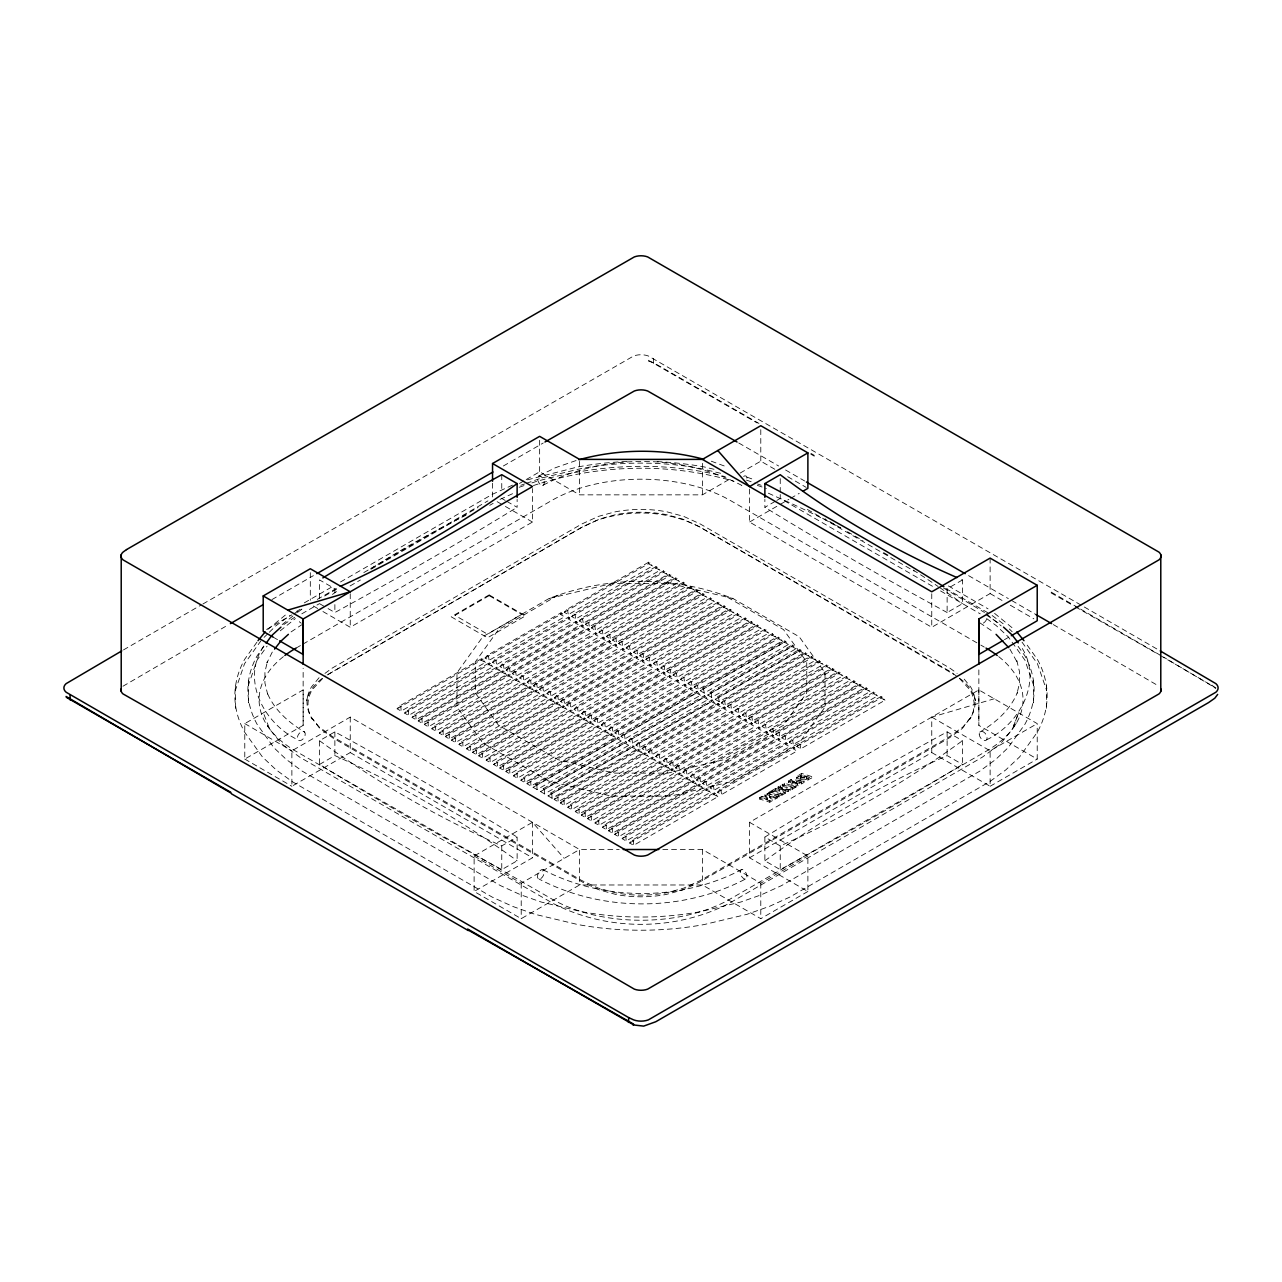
<?xml version="1.0" encoding="UTF-8"?>
<svg xmlns="http://www.w3.org/2000/svg" width="1282" height="1282" viewBox="0 0 1282 1282"><rect width="100%" height="100%" fill="white"/><g stroke="black" fill="none" stroke-linecap="round" stroke-linejoin="round"><path stroke-width="0.75" stroke-dasharray="5 3.75" d="M248.548 680.854L248.548 702.824L248.548 699.283M303.145 725.388L303.145 689.908L244.782 723.609L244.782 759.072L303.145 725.388L303.145 668.243M749.521 822.323L807.884 856.007L807.884 891.471L749.521 857.786L749.521 822.323L978.855 689.908L1037.218 723.609L1037.218 759.072L978.855 725.388L978.855 668.243M1033.452 680.854L1033.452 702.824L1033.452 699.283M800.144 778.126L801.506 776.94L807.067 778.671L807.067 777.245L801.506 775.53L800.144 778.126L801.554 779.023A12.499 7.211 0 0 0 802.644 779.36L807.067 778.671M648.724 562.173L648.452 563.695L652.458 566.003L568.295 614.591L564.304 612.283L566.42 609.687L648.724 562.173L652.458 566.003M656.192 566.484L655.935 568.006L659.942 570.314L575.778 618.902L571.772 616.594L573.903 613.998L656.192 566.484L659.942 570.314M663.675 570.811L663.419 572.317L667.409 574.64L583.262 623.228L579.256 620.905L581.371 618.325L663.675 570.811L667.409 574.64M669.797 574.336L669.524 575.858L673.531 578.166L589.367 626.754L585.377 624.446L587.493 621.85L669.797 574.336L673.531 578.166M675.918 577.878L675.646 579.384L679.652 581.691L595.489 630.295L591.483 627.972L593.614 625.392L675.918 577.878L679.652 581.691M683.386 582.188L683.13 583.711L687.136 586.018L602.973 634.606L598.966 632.298L601.098 629.702L683.386 582.188L687.136 586.018M690.87 586.499L690.613 588.021L694.604 590.329L610.44 638.917L606.45 636.609L608.565 634.013L690.87 586.499L694.604 590.329M696.991 590.04L696.719 591.563L700.725 593.87L616.562 642.458L612.572 640.151L614.687 637.555L696.991 590.04L700.725 593.87M703.113 593.566L702.84 595.088L706.847 597.396L622.683 645.984L618.677 643.676L620.808 641.08L703.113 593.566L706.847 597.396M710.581 597.893L710.324 599.399L714.33 601.723L630.167 650.311L626.161 647.987L628.292 645.407L710.581 597.893L714.33 601.723M718.064 602.203L717.792 603.726L721.798 606.033L637.635 654.621L633.645 652.314L635.76 649.718L718.064 602.203L721.798 606.033M724.186 605.745L723.913 607.251L727.92 609.559L643.756 658.163L639.766 655.839L641.881 653.259L724.186 605.745L727.92 609.559M730.307 609.27L730.035 610.793L734.041 613.1L649.878 661.688L645.872 659.381L648.003 656.785L730.307 609.27L734.041 613.1M737.775 613.581L737.519 615.104L741.509 617.411L657.362 665.999L653.355 663.691L655.487 661.095L737.775 613.581L741.509 617.411M745.259 617.908L744.986 619.43L748.992 621.738L664.829 670.326L660.839 668.018L662.954 665.422L745.259 617.908L748.992 621.738M751.38 621.433L751.108 622.956L755.114 625.263L670.951 673.851L666.944 671.544L669.076 668.948L751.38 621.433L755.114 625.263M757.502 624.975L757.229 626.481L761.236 628.805L677.072 677.393L673.066 675.085L675.197 672.489L757.502 624.975L761.236 628.805M764.969 629.286L764.713 630.808L768.703 633.116L684.556 681.703L680.55 679.396L682.681 676.8L764.969 629.286L768.703 633.116M772.453 633.612L772.181 635.119L776.187 637.426L692.024 686.03L688.033 683.707L690.149 681.127L772.453 633.612L776.187 637.426M778.575 637.138L778.302 638.66L782.308 640.968L698.145 689.556L694.139 687.248L696.27 684.652L778.575 637.138L782.308 640.968M700.26 690.774L784.424 642.186L784.68 640.663L788.43 644.493L704.267 693.081L700.26 690.774L702.392 688.178L784.68 640.663M707.744 695.1L791.907 646.513L792.164 644.99L795.898 648.82L711.75 697.408L707.744 695.1L709.859 692.504L792.164 644.99M715.228 699.411L799.375 650.823L799.648 649.301L803.381 653.131L719.218 701.719L715.228 699.411L717.343 696.815L799.648 649.301M805.769 652.842L805.497 654.349L809.503 656.672L725.34 705.26L721.333 702.953L723.465 700.357L805.769 652.842L809.503 656.672M811.875 656.368L811.618 657.89L815.624 660.198L731.461 708.786L727.455 706.478L729.586 703.882L811.875 656.368L815.624 660.198M819.358 660.695L819.102 662.201L823.092 664.509L738.945 713.113L734.939 710.789L737.054 708.209L819.358 660.695L823.092 664.509M826.842 665.005L826.569 666.528L830.576 668.835L746.412 717.423L742.406 715.116L744.538 712.52L826.842 665.005L830.576 668.835M832.963 668.531L832.691 670.053L836.697 672.361L752.534 720.949L748.528 718.641L750.659 716.045L832.963 668.531L836.697 672.361M839.069 672.072L838.813 673.595L842.819 675.902L758.656 724.49L754.649 722.183L756.781 719.587L839.069 672.072L842.819 675.902M846.553 676.383L846.28 677.906L850.287 680.213L766.123 728.801L762.133 726.493L764.248 723.897L846.553 676.383L850.287 680.213M854.036 680.71L853.764 682.216L857.77 684.54L773.607 733.128L769.601 730.82L771.732 728.224L854.036 680.71L857.77 684.54M860.142 684.235L859.885 685.758L863.892 688.065L779.728 736.653L775.722 734.346L777.853 731.75L860.142 684.235L863.892 688.065M866.263 687.777L866.007 689.283L869.997 691.591L785.85 740.195L781.844 737.871L783.975 735.291L866.263 687.777L869.997 691.591M873.747 692.088L873.475 693.61L877.481 695.918L793.318 744.505L789.327 742.198L791.443 739.602L873.747 692.088L877.481 695.918M881.231 696.398L880.958 697.921L884.965 700.228L800.801 748.816L796.795 746.509L798.926 743.913L881.231 696.398L884.965 700.228M235.567 689.331L235.407 690.277L244.541 663.707L262.185 639.061M248.548 684.396L248.371 685.309L257.057 660.15L267.089 646.144M307.488 697.136L306.702 700.757C309.122 690.069 316.205 682.168 325.66 676.031M561.115 612.748L560.506 614.463L564.497 616.786L489.099 660.31L485.093 658.003L487.288 655.374L561.115 612.748L564.497 616.786M568.599 617.059L567.974 618.789L571.98 621.097L496.567 664.637L492.576 662.329L494.756 659.685L568.599 617.059L571.98 621.097M576.067 621.385L575.458 623.1L579.464 625.408L504.05 668.948L500.044 666.64L502.24 664.012L576.067 621.385L579.464 625.408M582.188 624.911L581.579 626.642L585.586 628.949L510.172 672.489L506.166 670.165L508.361 667.537L582.188 624.911L585.586 628.949M588.31 628.452L587.701 630.167L591.691 632.475L516.293 676.015L512.287 673.707L514.483 671.079L588.31 628.452L591.691 632.475M595.793 632.763L595.168 634.478L599.175 636.801L523.761 680.341L519.771 678.018L521.95 675.39L595.793 632.763L599.175 636.801M603.261 637.09L602.652 638.805L606.658 641.112L531.245 684.652L527.239 682.345L529.434 679.716L603.261 637.09L606.658 641.112M609.383 640.615L608.774 642.33L612.764 644.654L537.366 688.178L533.36 685.87L535.555 683.242L609.383 640.615L612.764 644.654M615.504 644.141L614.895 645.872L618.885 648.179L543.488 691.719L539.482 689.412L541.677 686.767L615.504 644.141L618.885 648.179M622.988 648.468L622.363 650.182L626.369 652.49L550.956 696.03L546.949 693.722L549.145 691.094L622.988 648.468L626.369 652.49M630.456 652.778L629.847 654.509L633.853 656.817L558.439 700.357L554.433 698.033L556.628 695.405L630.456 652.778L633.853 656.817M636.577 656.32L635.968 658.035L639.958 660.342L564.561 703.882L560.555 701.575L562.75 698.946L636.577 656.32L639.958 660.342M642.699 659.845L642.09 661.576L646.08 663.884L570.666 707.424L566.676 705.1L568.871 702.472L642.699 659.845L646.08 663.884M650.182 664.172L649.557 665.887L653.564 668.194L578.15 711.734L574.144 709.427L576.339 706.799L650.182 664.172L653.564 668.194M657.65 668.483L657.041 670.198L661.047 672.521L585.634 716.045L581.627 713.737L583.823 711.109L657.65 668.483L661.047 672.521M663.772 672.008L663.163 673.739L667.153 676.047L591.755 719.587L587.749 717.279L589.944 714.635L663.772 672.008L667.153 676.047M669.893 675.55L669.268 677.265L673.274 679.572L597.861 723.112L593.87 720.805L596.066 718.176L669.893 675.55L673.274 679.572M677.377 679.861L676.752 681.591L680.758 683.899L605.344 727.439L601.338 725.131L603.534 722.487L677.377 679.861L680.758 683.899M684.844 684.187L684.235 685.902L688.226 688.21L612.828 731.75L608.822 729.442L611.017 726.814L684.844 684.187L688.226 688.21M690.966 687.713L690.357 689.444L694.347 691.751L618.95 735.291L614.943 732.967L617.139 730.339L690.966 687.713L694.347 691.751M621.065 736.509L696.463 692.969L697.087 691.254L700.469 695.277L625.055 738.817L621.065 736.509L623.244 733.881L697.087 691.254M628.533 740.82L703.946 697.28L704.555 695.565L707.952 699.603L632.539 743.127L628.533 740.82L630.728 738.192L704.555 695.565M636.016 745.146L711.43 701.607L712.039 699.876L715.42 703.914L640.022 747.454L636.016 745.146L638.212 742.502L712.039 699.876M718.16 703.417L717.551 705.132L721.542 707.44L646.128 750.98L642.138 748.672L644.333 746.044L718.16 703.417L721.542 707.44M724.282 706.943L723.657 708.674L727.663 710.981L652.25 754.521L648.259 752.213L650.439 749.569L724.282 706.943L727.663 710.981M731.75 711.27L731.141 712.984L735.147 715.292L659.733 758.832L655.727 756.524L657.922 753.896L731.75 711.27L735.147 715.292M739.233 715.58L738.624 717.311L742.615 719.619L667.217 763.159L663.211 760.835L665.406 758.207L739.233 715.58L742.615 719.619M745.355 719.122L744.73 720.837L748.736 723.144L673.322 766.684L669.332 764.376L671.528 761.748L745.355 719.122L748.736 723.144M751.476 722.647L750.851 724.362L754.858 726.686L679.444 770.21L675.438 767.902L677.633 765.274L751.476 722.647L754.858 726.686M758.944 726.958L758.335 728.689L762.341 730.996L686.928 774.536L682.921 772.229L685.117 769.585L758.944 726.958L762.341 730.996M766.428 731.285L765.819 733L769.809 735.307L694.411 778.847L690.405 776.539L692.601 773.911L766.428 731.285L769.809 735.307M772.549 734.81L771.924 736.541L775.931 738.849L700.517 782.389L696.527 780.081L698.706 777.437L772.549 734.81L775.931 738.849M778.671 738.352L778.046 740.067L782.052 742.374L706.638 785.914L702.632 783.606L704.828 780.978L778.671 738.352L782.052 742.374M786.138 742.663L785.529 744.393L789.536 746.701L714.122 790.241L710.116 787.917L712.311 785.289L786.138 742.663L789.536 746.701M793.622 746.989L793.013 748.704L797.003 751.012L721.59 794.552L717.6 792.244L719.795 789.616L793.622 746.989L797.003 751.012M481.984 658.435L481.295 660.198L485.301 662.506L401.138 711.093L397.132 708.786L399.68 705.949L481.984 658.435L485.301 662.506M489.452 662.762L488.779 664.509L492.769 666.832L408.621 715.42L404.615 713.096L407.163 710.276L489.452 662.762L492.769 666.832M496.935 667.073L496.246 668.835L500.252 671.143L416.089 719.731L412.099 717.423L414.631 714.587L496.935 667.073L500.252 671.143M503.057 670.598L502.368 672.361L506.374 674.669L422.211 723.256L418.204 720.949L420.752 718.112L503.057 670.598L506.374 674.669M509.178 674.14L508.489 675.902L512.496 678.21L428.332 726.798L424.326 724.49L426.874 721.654L509.178 674.14L512.496 678.21M516.646 678.45L515.973 680.213L519.963 682.521L435.816 731.109L431.81 728.801L434.358 725.965L516.646 678.45L519.963 682.521M524.13 682.777L523.441 684.524L527.447 686.848L443.284 735.435L439.293 733.128L441.825 730.291L524.13 682.777L527.447 686.848M530.251 686.303L529.562 688.065L533.568 690.373L449.405 738.961L445.399 736.653L447.947 733.817L530.251 686.303L533.568 690.373M536.373 689.844L535.684 691.591L539.69 693.915L455.527 742.502L451.52 740.179L454.068 737.358L536.373 689.844L539.69 693.915M543.84 694.155L543.167 695.918L547.158 698.225L463.01 746.813L459.004 744.505L461.552 741.669L543.84 694.155L547.158 698.225M551.324 698.466L550.635 700.228L554.641 702.536L470.478 751.124L466.488 748.816L469.02 745.98L551.324 698.466L554.641 702.536M557.446 702.007L556.757 703.77L560.763 706.078L476.6 754.665L472.593 752.358L475.141 749.521L557.446 702.007L560.763 706.078M563.567 705.533L562.878 707.295L566.884 709.603L482.721 758.191L478.715 755.883L481.263 753.047L563.567 705.533L566.884 709.603M571.035 709.859L570.362 711.622L574.352 713.93L490.205 762.518L486.198 760.21L488.746 757.374L571.035 709.859L574.352 713.93M578.519 714.17L577.829 715.933L581.836 718.24L497.672 766.828L493.666 764.521L496.214 761.684L578.519 714.17L581.836 718.24M584.64 717.712L583.951 719.458L587.957 721.782L503.794 770.37L499.788 768.046L502.336 765.226L584.64 717.712L587.957 721.782M590.762 721.237L590.073 723L594.079 725.308L509.916 773.895L505.909 771.588L508.457 768.751L590.762 721.237L594.079 725.308M598.229 725.548L597.556 727.311L601.546 729.618L517.383 778.206L513.393 775.898L515.941 773.062L598.229 725.548L601.546 729.618M605.713 729.875L605.024 731.637L609.03 733.945L524.867 782.533L520.861 780.225L523.409 777.389L605.713 729.875L609.03 733.945M611.835 733.4L611.145 735.163L615.152 737.471L530.988 786.058L526.982 783.751L529.53 780.914L611.835 733.4L615.152 737.471M533.104 787.292L617.267 738.704L617.94 736.942L621.273 741.012L537.11 789.6L533.104 787.292L535.652 784.456L617.94 736.942M540.587 791.603L624.735 743.015L625.424 741.252L628.741 745.323L544.578 793.911L540.587 791.603L543.119 788.767L625.424 741.252M548.055 795.914L632.218 747.326L632.907 745.579L636.225 749.649L552.061 798.237L548.055 795.914L550.603 793.093L632.907 745.579M639.029 749.105L638.34 750.867L642.346 753.175L558.183 801.763L554.177 799.455L556.725 796.619L639.029 749.105L642.346 753.175M645.134 752.63L644.461 754.393L648.452 756.701L564.304 805.288L560.298 802.981L562.846 800.144L645.134 752.63L648.452 756.701M652.618 756.957L651.929 758.72L655.935 761.027L571.772 809.615L567.782 807.307L570.314 804.471L652.618 756.957L655.935 761.027M660.102 761.268L659.413 763.03L663.419 765.338L579.256 813.926L575.249 811.618L577.797 808.782L660.102 761.268L663.419 765.338M666.223 764.809L665.534 766.572L669.541 768.88L585.377 817.467L581.371 815.16L583.919 812.323L666.223 764.809L669.541 768.88M672.329 768.335L671.656 770.097L675.646 772.405L591.499 820.993L587.493 818.685L590.04 815.849L672.329 768.335L675.646 772.405M679.813 772.661L679.123 774.408L683.13 776.732L598.966 825.32L594.976 822.996L597.508 820.176L679.813 772.661L683.13 776.732M687.296 776.972L686.607 778.735L690.613 781.042L606.45 829.63L602.444 827.323L604.992 824.486L687.296 776.972L690.613 781.042M693.402 780.498L692.729 782.26L696.735 784.568L612.572 833.156L608.565 830.848L611.113 828.012L693.402 780.498L696.735 784.568M699.523 784.039L698.85 785.802L702.84 788.11L618.693 836.697L614.687 834.39L617.235 831.553L699.523 784.039L702.84 788.11M707.007 788.35L706.318 790.113L710.324 792.42L626.161 841.008L622.171 838.7L624.703 835.864L707.007 788.35L710.324 792.42M714.491 792.677L713.802 794.439L717.808 796.747L633.645 845.335L629.638 843.027L632.186 840.191L714.491 792.677L717.808 796.747M319.074 677.681L311.366 687.088A81.551 47.081 0 0 0 311.366 717.455L319.731 728.416L332.759 737.903L583.214 882.497L599.639 890.029L615.488 894.355A79.276 45.767 0 0 0 666.608 894.355L682.457 890.029L698.882 882.497L949.337 737.903L962.365 728.416L970.73 717.455A81.551 47.081 0 0 0 970.73 687.088L963.022 677.681M263.772 646.032C240.567 679.829 264.14 723.913 297.889 739.81M272.281 652.073L266.912 662.906L267.601 660.855L264.925 671.896L264.925 683.034L267.601 694.075L266.912 692.024C273.851 709.731 288.754 722.631 304.731 732.15A5.208 3.221 -56.2 0 1 301.302 740.243A5.208 3.221 -56.2 0 1 297.889 735.564A5.208 3.221 -56.2 0 1 304.731 732.15M1211.65 685.726L1163.575 657.089M1016.209 723.401L1012.492 728.673L1018.485 713.145L1012.395 729.266L1000.441 743.864L982.252 757.229L729.298 903.265C675.165 931.357 606.931 931.357 552.798 903.265L299.844 757.229L281.655 743.864L269.701 729.266L263.723 713.754M256.913 642.218L244.734 659.188A207.796 119.979 0 0 0 244.734 732.294L262.441 756.973L276.159 769.873L292.248 781.651L492.192 897.096L512.592 906.374L534.947 914.306L577.685 924.514A207.796 119.979 0 0 0 704.315 924.514L747.053 914.306L769.408 906.374L789.808 897.096L989.752 781.651L1005.841 769.873L1019.559 756.973L1037.266 732.294A207.796 119.979 0 0 0 1037.266 659.188L1025.087 642.218M263.9 646.368L257.201 655.695A194.768 112.447 0 0 0 257.201 724.442L273.931 747.743L286.287 759.457L302.296 771.203L500.477 885.622L520.812 894.852L541.1 901.999L581.467 911.646A194.768 112.447 0 0 0 700.533 911.646L740.9 901.999L761.188 894.852L781.523 885.622L979.704 771.203L995.713 759.457L1008.069 747.743L1024.799 724.442A194.768 112.447 0 0 0 1024.799 655.695L1018.1 646.368M970.73 717.455L963.022 726.862L949.77 736.509L700.357 880.51L683.659 888.17L667.345 892.609A81.551 47.081 0 0 1 614.751 892.609L598.454 888.17L581.74 880.51L332.326 736.509L319.074 726.862L311.366 717.455M264.044 637.394L268.419 633.132M269.3 632.25L275.87 625.84L289.812 615.552M282.168 624.59L295.886 613.629M280.245 630.824L295.389 618.549M267.922 629.35L287.424 613.357M297.488 612.459L302.296 608.934M324.955 673.387L332.326 668.034L581.74 524.034L598.454 516.374L614.751 511.935A81.551 47.081 0 0 1 667.345 511.935L683.659 516.374L700.357 524.034L949.77 668.034L957.141 673.387M327.15 674.957L581.099 527.671L597.749 520.011C631.353 509.018 669.669 510.637 700.998 527.671L950.507 671.72L957.926 677.12M322.631 678.498L312.231 689.748A79.276 45.767 0 0 0 312.231 719.266M328.416 674.284L583.214 526.517L599.639 519.002L615.488 514.675A79.276 45.767 0 0 1 666.608 514.675L682.457 519.002L698.882 526.517L953.68 674.284M122.976 686.223L228.661 624.606M283.803 624.542L294.764 617.219M291.078 631.914L301.687 624.815M979.752 732.15C995.713 722.631 1010.617 709.731 1017.555 692.024L1016.882 694.075L1019.543 683.034L1019.543 671.896L1016.882 660.855L1017.555 662.906L1009.896 649.109M986.579 739.81C1020.328 723.913 1043.901 679.829 1020.696 646.032M811.762 776.572L801.619 773.415L796.811 776.443A2.82 1.635 0 0 0 796.603 776.86A2.5 1.442 0 0 0 796.715 777.533L797.725 778.398A8.445 4.872 0 0 0 799.487 779.119L802.292 779.744A6.971 4.022 0 0 0 805.192 779.68L811.762 776.572L811.762 777.982L805.192 781.107A6.971 4.022 0 0 1 802.292 781.155L799.487 780.546A8.445 4.872 0 0 1 797.708 779.825L796.715 778.959A2.5 1.442 0 0 1 796.603 778.286A2.82 1.635 0 0 1 796.811 777.853L801.619 774.841L811.762 777.982M350.242 717.103L350.242 752.566L291.879 786.267L291.879 750.803L350.242 717.103L579.576 849.517L619.206 849.517M780.241 504.355L788.879 499.355M790.609 498.345L799.247 493.346M807.884 891.471L760.787 918.665L702.424 884.981L579.576 884.981L521.213 918.665L474.116 891.471L474.116 856.007L532.479 822.323L564.208 858.379M532.479 822.323L532.479 857.786L474.116 891.471M990.121 558.103L990.121 593.566L931.758 627.267L749.521 522.046L749.521 488.554M123.489 649.91L201.162 604.992M202.893 603.998L633.629 355.995A13.525 7.804 0 0 1 648.372 355.995L1082.569 605.985M271.928 599.591L313.385 575.65M503.361 465.991L543.231 443.011M304.315 602.861L333.608 585.938M340.499 581.964L492.192 494.387L512.592 485.109M296.575 611.37L300.036 609.383M317.263 599.431L336.237 588.486M363.816 572.557L487.945 500.877M266.576 629.462L291.815 614.895M293.498 613.918L301.895 609.062M324.699 596.002L338.48 588.037M371.219 569.144L478.074 507.448M519.466 483.458L524.498 480.542M526.181 479.58L539.642 471.808L579.576 494.852L702.424 494.852L729.891 479.003M301.815 613.822L319.042 603.87M350.066 585.954L360.418 579.993M489.692 505.348L493.137 503.361M296.094 648.083L301.286 645.086M303.001 644.093L551.613 500.557A125.956 72.721 0 0 1 627.202 479.628A127.158 73.411 0 0 1 682.072 483.122A125.956 72.721 0 0 1 730.484 500.557L979.095 644.093M322.936 611.53L350.242 627.267L532.479 522.046L532.479 488.554M740.147 473.074L760.787 461.167L775.931 469.901M549.017 598.534L482.785 636.769L456.985 672.746L456.985 707.023L482.785 742.983L549.017 781.219L611.322 796.122L670.678 796.122L732.983 781.219L799.215 742.983L825.015 707.023L825.015 672.746L799.215 636.769L732.983 598.534C673.947 575.618 608.053 575.618 549.017 598.534L611.322 583.63L670.678 583.63L732.983 598.534M558.151 595.152L498.506 629.59L475.253 661.993L475.253 692.857L498.506 725.259L558.151 759.697L614.27 773.126L667.73 773.126L723.849 759.697L783.494 725.259L806.747 692.857L806.747 661.993L783.494 629.59L723.849 595.152M319.522 740.708A1473.931 1170.466 -37.5 0 0 501.759 845.912L517.127 837.05L517.127 860.783L501.759 869.645A1473.931 279.861 22.1 0 1 319.506 764.425L319.522 740.708L334.874 731.846A1473.851 279.877 22.1 0 1 517.095 837.05M397.132 708.786L483.17 659.124M485.093 658.003L562.317 613.437M564.304 612.283L649.91 562.862M404.615 713.096L490.653 663.451M492.576 662.329L569.785 617.748M571.772 616.594L657.394 567.173M319.522 764.441L334.874 755.563A1473.851 1170.386 -37.5 0 1 517.127 860.783M775.113 501.406L764.873 507.319L764.873 499.403M776.828 500.413L780.241 498.442A1473.899 1170.418 -37.5 0 1 840.543 527.799L825.031 518.777M776.828 506.326L749.521 522.046M412.099 717.423L498.137 667.762M500.044 666.64L577.269 622.074M579.256 620.905L664.877 571.5M418.204 720.949L504.243 671.287M506.166 670.165L583.39 625.6M585.377 624.446L670.983 575.025M424.326 724.49L510.364 674.829M512.287 673.707L589.512 629.142M591.483 627.972L677.104 578.567M431.81 728.801L517.848 679.139M519.771 678.018L596.979 633.452M598.966 632.298L684.588 582.877M439.293 733.128L525.316 683.466M527.239 682.345L604.463 637.763M606.45 636.609L692.056 587.188M445.399 736.653L531.437 686.992M533.36 685.87L610.585 641.304M612.572 640.151L698.177 590.73M451.52 740.179L537.559 690.533M539.482 689.412L616.69 644.83M618.677 643.676L704.299 594.255M459.004 744.505L545.042 694.844M546.949 693.722L624.174 649.157M626.161 647.987L711.782 598.582M466.488 748.816L552.51 699.155M554.433 698.033L631.657 653.467M633.645 652.314L719.25 602.893M472.593 752.358L558.632 702.696M560.555 701.575L637.779 657.009M639.766 655.839L725.372 606.434M478.715 755.883L564.753 706.222M566.676 705.1L643.885 660.534M645.872 659.381L731.493 609.96M486.198 760.21L572.237 710.548M574.144 709.427L651.368 664.861M653.355 663.691L738.977 614.27M493.666 764.521L579.704 714.859M581.627 713.737L658.852 669.172M660.839 668.018L746.445 618.597M499.788 768.046L585.826 718.401M587.749 717.279L664.973 672.697M666.944 671.544L752.566 622.123M505.909 771.588L591.947 721.926M593.87 720.805L671.079 676.239M673.066 675.085L758.688 625.664M513.393 775.898L599.431 726.237M601.338 725.131L678.563 680.55M680.55 679.396L766.171 629.975M520.861 780.225L606.899 730.564M608.822 729.442L686.046 684.876M688.033 683.707L773.639 634.302M526.982 783.751L613.02 734.089M614.943 732.967L692.152 688.402M694.139 687.248L779.76 637.827M535.652 784.456L536.837 785.145L619.142 737.631M623.244 733.881L624.446 734.57L698.273 691.943M702.392 688.178L703.578 688.867L785.882 641.353M543.119 788.767L544.321 789.456L626.626 741.941M630.728 738.192L631.93 738.881L705.757 696.254M709.859 692.504L711.061 693.193L793.366 645.679M550.603 793.093L551.805 793.782L634.093 746.268M638.212 742.502L639.398 743.191L713.241 700.565M717.343 696.815L718.545 697.504L800.833 649.99M554.177 799.455L640.215 749.794M642.138 748.672L719.346 704.106M721.333 702.953L806.955 653.532M560.298 802.981L646.336 753.319M648.259 752.213L725.468 707.632M727.455 706.478L813.076 657.057M567.782 807.307L653.804 757.646M655.727 756.524L732.951 711.959M734.939 710.789L820.56 661.384M962.478 579.929L947.126 588.791L947.126 612.524L962.478 603.662L962.478 579.929A1223.06 942.542 -28.8 0 1 958.792 578.342M575.249 811.618L661.288 761.957M663.211 760.835L740.435 716.269M742.406 715.116L828.028 665.695M581.371 815.16L667.409 765.498M669.332 764.376L746.541 719.811M748.528 718.641L834.149 669.22M587.493 818.685L673.531 769.024M675.438 767.902L752.662 723.336M754.649 722.183L840.271 672.762M594.976 822.996L680.998 773.35M682.921 772.229L760.146 727.647M762.133 726.493L847.739 677.072M602.444 827.323L688.482 777.661M690.405 776.539L767.614 731.974M769.601 730.82L855.222 681.399M608.565 830.848L694.604 781.187M696.527 780.081L773.735 735.499M775.722 734.346L861.344 684.925M474.116 856.007L521.213 883.202L579.576 849.517L579.576 884.981M614.687 834.39L700.725 784.728M702.632 783.606L779.857 739.041M781.844 737.871L867.465 688.466M622.171 838.7L708.193 789.039M710.116 787.917L787.34 743.352M789.327 742.198L874.933 692.777M629.638 843.027L715.677 793.366M717.6 792.244L794.808 747.678M796.795 746.509L882.417 697.087M1004.447 639.67L1009.751 636.609M759.665 797.644L761.941 796.33L767.565 798.077L767.565 799.487L761.941 797.741L759.665 799.055L759.665 797.644L769.809 800.785L772.085 799.487L769.424 796.042L772.085 800.897L769.809 802.212L759.665 799.055M767.565 799.487L764.889 796.042L764.889 794.632L767.133 793.334L777.277 796.491L777.277 797.901L775.017 799.199L769.424 797.468M768.88 792.324L771.299 790.93L781.443 794.087L781.443 795.497L779.023 796.891L768.88 793.734L768.88 792.324L779.023 795.465L781.443 794.087M772.309 790.337L775.514 788.494L781.876 788.222L781.876 789.648L775.514 789.904L772.309 791.763L772.309 790.337L778.975 789.888L782.324 794.984L785.289 793.27L785.289 791.859L782.773 789.616L782.773 791.026L785.289 793.27M778.03 787.036L788.174 790.193L790.593 788.799L790.593 790.209L788.174 791.603L778.03 788.446L778.03 787.036L780.45 785.642L792.34 789.199L794.744 787.805L794.744 786.395L784.616 783.238L782.196 784.632L782.196 786.058L784.616 784.664L794.744 787.805M795.609 787.308L788.398 782.469L788.398 781.058L791.042 779.52L804.102 780.994L804.102 782.405L801.651 783.831L799.583 783.542L795.609 785.898L795.609 787.308L798.141 785.866L796.843 783.687L804.102 780.994M764.889 796.042L767.133 794.744L777.277 797.901M768.88 793.734L771.299 792.34L781.443 795.497M778.03 788.446L780.45 787.068L790.593 790.209M788.398 782.469L791.042 780.946L804.102 782.405M795.16 784.135L795.16 782.709L796.859 781.732L796.859 783.158L795.16 784.135L792.372 782.517L792.372 781.091L796.859 781.732M800.144 776.7L801.554 777.597A12.499 7.211 0 0 0 802.644 777.934L807.067 777.245M769.424 796.042L775.017 797.789L777.277 796.491M782.324 793.574L785.289 791.859M782.196 784.632L792.34 787.789L794.744 786.395M749.521 857.786L931.758 752.566L931.758 717.103L994.207 698.786M662.794 849.517L702.424 849.517L760.787 883.202L807.884 856.007M931.758 752.566L990.121 786.267L990.121 750.803L1037.218 723.609M990.121 786.267L1037.218 759.072M539.177 475.814L555.394 467.738L576.98 460.238M542.574 485.461A5.208 2.788 63.5 0 0 542.574 478.09A5.208 2.788 63.5 0 0 537.478 478.362A5.208 2.788 63.5 0 0 542.574 485.461C603.485 453.443 680.998 453.443 741.893 485.461A5.208 2.788 -63.5 0 1 740.643 484.74M741.893 869.468C680.998 901.502 603.485 901.502 542.574 869.468M745.291 879.115A5.208 2.788 63.5 0 1 740.179 872.016A5.208 2.788 63.5 0 1 745.291 871.76A5.208 2.788 63.5 0 1 745.291 879.115C682.296 912.143 602.187 912.143 539.177 879.115M500.044 499.371L513.649 493.201M527.495 479.821L577.685 466.968A207.796 119.979 0 0 1 627.571 461.504M520.812 485.285L524.498 483.987M526.341 483.33L541.1 478.138L581.467 468.491A194.768 112.447 0 0 1 700.533 468.491L721.686 473.539M533.392 485.558C597.749 464.324 668.275 462.337 733.496 481.103M519.21 487.256L524.642 485.413M531.87 482.945L535.491 481.728C596.995 464.164 663.082 460.478 725.292 476.696M772.309 791.763L778.975 791.298L782.324 794.984M782.773 789.616L785.722 789.424L785.722 790.834L782.773 791.026M792.372 782.517L796.859 783.158M714.026 469.276L704.315 466.968A207.796 119.979 0 0 0 654.429 461.504M648.532 361.187L653.307 362.534L758.944 423.429M757.342 485.397L766.38 488.474M746.428 480.093L755.659 483.33M757.502 483.987L761.188 485.285M747.053 477.176L754.505 479.821M711.286 461.216L727.311 467.081M768.351 493.201L781.956 499.371L933.649 586.964M648.388 360.258L757.165 422.964M696.463 692.969L700.469 695.277M703.946 697.28L707.952 699.603M711.43 701.607L715.42 703.914M617.267 738.704L621.273 741.012M624.735 743.015L628.741 745.323M632.218 747.326L636.225 749.649M1051.128 592.925L1073.611 605.809M1075.342 606.803L1158.367 654.365M1160.098 655.358L1215.929 687.937M931.758 717.103L990.121 750.803M532.479 522.046L505.172 506.326M810.897 453.363L814.358 455.366M738.769 443.011L778.639 465.991M785.578 469.997L804.631 480.974M968.615 575.65L1008.341 598.598M787.693 476.696L806.202 487.384M990.121 593.566L1003.566 601.338M1010.296 605.216L1033.853 618.821M948.392 585.938L988.037 608.838M847.45 531.726L862.962 540.683M883.651 552.622L890.557 556.612M945.715 588.454L988.823 613.341M807.372 509.435L914.226 571.131M943.52 588.037L984.512 612.459M940.539 590.938L980.185 613.822M980.826 645.086L984.272 647.09M764.905 837.05A1473.883 279.861 -22.1 0 1 947.142 731.846L962.478 740.708L962.478 764.441A1473.899 279.861 -22.1 0 1 780.209 869.645L764.873 860.783L764.873 837.05L780.241 845.928A1473.899 1170.418 37.5 0 0 962.478 740.708M784.424 642.186L788.43 644.493M791.907 646.513L795.898 648.82M799.375 650.823L803.381 653.131M501.759 498.442L505.172 500.413M506.887 501.406L517.127 507.319L517.127 499.403M764.873 860.783A1473.883 1170.418 37.5 0 1 947.11 755.563L962.478 764.441M319.522 603.662L326.349 607.604M328.064 608.581L334.874 612.524A1473.883 279.861 -22.1 0 0 517.095 507.319M399.68 705.949L400.881 706.638L401.138 711.093M407.163 710.276L408.349 710.965L408.621 715.42M414.631 714.587L415.833 715.276L416.089 719.731M426.874 721.654L428.06 722.343L428.332 726.798M434.358 725.965L435.543 726.654L435.816 731.109M441.825 730.291L443.027 730.98L443.284 735.435M454.068 737.358L455.254 738.047L455.527 742.502M461.552 741.669L462.738 742.358L463.01 746.813M469.02 745.98L470.222 746.669L470.478 751.124M481.263 753.047L482.449 753.736L482.721 758.191M488.746 757.374L489.932 758.063L490.205 762.518M496.214 761.684L497.416 762.373L497.672 766.828M508.457 768.751L509.643 769.44L509.916 773.895M515.941 773.062L517.127 773.751L517.383 778.206M523.409 777.389L524.61 778.078L524.867 782.533M562.846 800.144L564.032 800.833L564.304 805.288M570.314 804.471L571.516 805.16L571.772 809.615M577.797 808.782L578.983 809.471L579.256 813.926M590.04 815.849L591.226 816.538L591.499 820.993M597.508 820.176L598.71 820.865L598.966 825.32M604.992 824.486L606.178 825.175L606.45 829.63M617.235 831.553L618.421 832.242L618.693 836.697M624.703 835.864L625.904 836.553L626.161 841.008M632.186 840.191L633.372 840.88L633.645 845.335M273.194 637.154L277.954 639.91M350.242 752.566L532.479 857.786M244.782 723.609L291.879 750.803M244.782 759.072L291.879 786.267M1084.3 606.995L1158.511 649.91M1051.208 592.108L1078.867 608.101M1080.598 609.11L1161.845 656.096M1011.802 600.585L1036.032 614.607M1053.339 624.606L1159.024 686.223M810.817 454.181L814.278 456.184M497.16 501.679L501.759 504.355M798.141 785.866L796.843 783.687M313.385 606.001L319.522 609.559M792.372 781.091L795.16 782.709M611.113 828.012L612.299 828.701L612.572 833.156M583.919 812.323L585.105 813.012L585.377 817.467M556.725 796.619L557.91 797.308L558.183 801.763M529.53 780.914L530.716 781.603L530.988 786.058M502.336 765.226L503.522 765.915L503.794 770.37M475.141 749.521L476.343 750.21L476.6 754.665M447.947 733.817L449.149 734.506L449.405 738.961M420.752 718.112L421.954 718.801L422.211 723.256M986.579 615.12L1000.665 624.542M979.752 622.78L993.39 631.914M788.398 781.058L795.609 785.898M959.401 678.194C967.718 683.947 973.086 691.286 975.394 700.757L974.608 697.136M959.481 678.498L969.865 689.748A79.276 45.767 0 0 1 969.865 719.266M994.576 613.357L1014.078 629.35M986.114 613.629L1001.194 625.888M986.611 618.549L996.242 625.616L1008.213 636.817L1024.943 660.15L1033.629 685.309L1033.452 684.396M992.156 615.536L1004.96 625.087M719.795 789.616L720.981 790.305L721.59 794.552M712.311 785.289L713.497 785.978L714.122 790.241M704.828 780.978L706.029 781.667L706.638 785.914M698.706 777.437L699.908 778.126L700.517 782.389M692.601 773.911L693.786 774.6L694.411 778.847M685.117 769.585L686.303 770.274L686.928 774.536M677.633 765.274L678.835 765.963L679.444 770.21M671.528 761.748L672.713 762.437L673.322 766.684M665.406 758.207L666.592 758.896L667.217 763.159M657.922 753.896L659.108 754.585L659.733 758.832M650.439 749.569L651.641 750.258L652.25 754.521M644.333 746.044L645.519 746.733L646.128 750.98M617.139 730.339L618.325 731.028L618.95 735.291M611.017 726.814L612.203 727.503L612.828 731.75M603.534 722.487L604.735 723.176L605.344 727.439M596.066 718.176L597.252 718.865L597.861 723.112M589.944 714.635L591.13 715.324L591.755 719.587M583.823 711.109L585.009 711.798L585.634 716.045M576.339 706.799L577.541 707.488L578.15 711.734M568.871 702.472L570.057 703.161L570.666 707.424M562.75 698.946L563.936 699.635L564.561 703.882M556.628 695.405L557.814 696.094L558.439 700.357M549.145 691.094L550.347 691.783L550.956 696.03M541.677 686.767L542.863 687.456L543.488 691.719M535.555 683.242L536.741 683.931L537.366 688.178M529.434 679.716L530.62 680.405L531.245 684.652M521.95 675.39L523.152 676.079L523.761 680.341M514.483 671.079L515.668 671.768L516.293 676.015M508.361 667.537L509.547 668.226L510.172 672.489M502.24 664.012L503.441 664.701L504.05 668.948M494.756 659.685L495.958 660.374L496.567 664.637M487.288 655.374L488.474 656.063L489.099 660.31M798.926 743.913L800.112 744.602L800.801 748.816M791.443 739.602L792.645 740.291L793.318 744.505M783.975 735.291L785.161 735.98L785.85 740.195M777.853 731.75L779.039 732.439L779.728 736.653M771.732 728.224L772.918 728.913L773.607 733.128M764.248 723.897L765.45 724.586L766.123 728.801M756.781 719.587L757.966 720.276L758.656 724.49M750.659 716.045L751.845 716.734L752.534 720.949M744.538 712.52L745.739 713.209L746.412 717.423M737.054 708.209L738.256 708.898L738.945 713.113M729.586 703.882L730.772 704.571L731.461 708.786M723.465 700.357L724.65 701.046L725.34 705.26M696.27 684.652L697.456 685.341L698.145 689.556M690.149 681.127L691.351 681.816L692.024 686.03M682.681 676.8L683.867 677.489L684.556 681.703M675.197 672.489L676.383 673.178L677.072 677.393M669.076 668.948L670.278 669.637L670.951 673.851M662.954 665.422L664.156 666.111L664.829 670.326M655.487 661.095L656.672 661.784L657.362 665.999M648.003 656.785L649.189 657.474L649.878 661.688M641.881 653.259L643.083 653.948L643.756 658.163M635.76 649.718L636.962 650.407L637.635 654.621M628.292 645.407L629.478 646.096L630.167 650.311M620.808 641.08L621.994 641.769L622.683 645.984M614.687 637.555L615.889 638.244L616.562 642.458M608.565 634.013L609.767 634.702L610.44 638.917M601.098 629.702L602.284 630.391L602.973 634.606M593.614 625.392L594.816 626.081L595.489 630.295M587.493 621.85L588.694 622.539L589.367 626.754M581.371 618.325L582.573 619.014L583.262 623.228M573.903 613.998L575.089 614.687L575.778 618.902M566.42 609.687L567.622 610.376L568.295 614.591M1211.987 685.085L1215.657 688.626M1009.367 629.013L1012.171 631.754M764.889 794.632L767.565 798.077M1022.026 642.154L1037.458 663.707L1046.593 690.277L1046.433 689.331M283.402 656.624A125.956 72.721 0 0 0 259.845 691.719A127.158 73.411 0 0 0 265.887 723.401L269.605 728.673M653.548 363.511L653.291 358.271M718.545 697.504L719.218 701.719M711.061 693.193L711.75 697.408M703.578 688.867L704.267 693.081M639.398 743.191L640.022 747.454M631.93 738.881L632.539 743.127M624.446 734.57L625.055 738.817M551.805 793.782L552.061 798.237M544.321 789.456L544.578 793.911M536.837 785.145L537.11 789.6M1046.433 685.79L1046.433 709.25M978.855 689.908L978.855 725.388M947.126 731.846L947.126 755.563M931.758 593.758L931.758 627.267M808.189 778.639L808.189 780.049M806.474 777.581L806.474 779.007M801.619 773.415L801.619 774.841M801.506 775.53L801.506 776.94M801.651 782.421L801.651 783.831M800.913 775.866L800.913 777.293M800.673 776.027L800.673 777.437M800.465 776.171L800.465 777.581M799.583 782.116L799.583 783.542M798.045 775.482L798.045 776.908M796.571 777.132L796.571 778.559M792.34 787.789L792.34 789.199M791.042 779.52L791.042 780.946M788.174 790.193L788.174 791.603M784.616 783.238L784.616 784.664M780.45 785.642L780.45 787.068M780.241 478.667L780.241 492.512M780.241 494.499L780.241 498.442M780.241 845.928L780.241 869.645M779.023 795.465L779.023 796.891M778.975 789.888L778.975 791.298M775.514 788.494L775.514 789.904M775.017 797.789L775.017 799.199M772.085 799.487L772.085 800.897M771.299 790.93L771.299 792.34M769.809 800.785L769.809 802.212M767.133 793.334L767.133 794.744M761.941 796.33L761.941 797.741M760.787 429.646L760.787 461.167M760.787 883.202L760.787 918.665M702.424 463.331L702.424 494.852M702.424 849.517L702.424 884.981M579.576 461.36L579.576 494.852M539.642 440.287L539.642 471.808M521.213 883.202L521.213 918.665M501.759 474.709L501.759 490.541M501.759 845.928L501.759 869.645M492.544 483.234L492.544 499.002M350.242 593.758L350.242 627.267M334.874 592.749L334.874 588.791L319.522 579.929L319.522 601.691M334.874 604.623L334.874 612.524M334.874 731.846L334.874 755.563M310.308 572.685L310.308 600.264M235.567 685.79L235.567 709.25M913.185 570.041A1473.899 1170.418 -37.5 0 1 938.136 586.499M939.77 587.621A1473.899 1170.418 -37.5 0 1 962.478 603.662M332.423 594.431A1473.899 1170.434 37.5 0 1 338.945 589.88M370.482 568.952A1473.899 1170.434 37.5 0 1 465.991 515.268M947.142 612.524A1473.883 279.861 22.1 0 1 764.905 507.319M986.579 619.366A5.208 3.221 -56.2 0 1 981.195 623.613M301.302 623.196A5.208 3.221 56.2 0 1 299.331 621.658M743.592 476.375A5.208 2.788 -63.5 0 1 746.541 480.782M998.694 656.624A125.956 72.721 0 0 1 1016.209 676.031A127.158 73.411 0 0 1 1022.251 707.712A125.956 72.721 0 0 1 986.002 751.348L730.484 898.874A125.956 72.721 0 0 1 654.91 919.803A127.158 73.411 0 0 1 600.024 916.309A125.94 72.721 0 0 1 551.613 898.874L296.094 751.348A125.94 72.721 0 0 1 265.887 723.401M489.147 594.896L451.2 616.802L487.529 637.779L525.476 615.873L489.147 594.896M489.147 595.665L454.982 615.392L487.529 634.173L521.678 614.447L489.147 595.665M979.224 734.025A5.208 3.221 56.2 0 0 985.137 740.659A5.208 3.221 56.2 0 0 985.137 733.288A5.208 3.221 56.2 0 0 979.224 734.025M540.876 878.555A5.208 2.788 -63.5 0 0 543.824 870.206A5.208 2.788 -63.5 0 0 537.927 874.148A5.208 2.788 -63.5 0 0 540.876 878.555"/><path stroke-width="1.5" d="M303.145 664.3L303.145 618.982L532.479 486.583L492.544 463.523L492.544 481.263M978.855 664.3L978.855 618.982L1037.218 585.297L1037.218 620.76L1011.29 635.728M121.774 650.903L66.071 683.675A13.525 7.804 0 0 0 66.071 692.2L628.709 1017.604L628.452 1022.427M1217.66 694.411L1214.807 698.209L1208.541 702.6L655.791 1021.738L643.66 1026.113L633.004 1024.879M258.019 640.68L265.182 631.93M266.127 643.26L271.704 635.503M274.588 649.109L280.341 641.689L288.386 634.35M272.361 634.959L280.95 627.138M802.692 491.359L807.884 488.362L807.884 452.883L760.787 425.704L702.424 459.389L579.576 459.389L539.642 436.345L492.544 463.523M273.194 637.154L263.211 631.401L263.211 595.938L310.308 568.743L350.242 591.787L287.793 610.12M230.391 623.613L263.275 604.591M316.83 573.663L492.961 471.984M544.962 442.002L634.35 390.994A12.179 7.035 0 0 1 647.65 390.994L737.038 442.002M764.873 497.432L764.873 483.586L780.241 474.709A1223.06 942.542 -28.8 0 0 956.965 577.557M1002.893 640.583L978.855 654.445L978.855 618.982M807.884 452.883L749.521 486.583L717.792 450.527M578.871 459.741C619.414 448.62 663.082 448.428 703.706 459.244M623.164 849.517L658.836 849.517M628.709 1017.604L633.629 1019.879A13.525 7.804 0 0 0 648.372 1019.879L1215.929 692.2A13.525 7.804 0 0 0 1215.929 683.675L1160.226 650.903M633.612 1024.126L467.722 929.754M66.344 697.312L230.792 792.276M1037.218 585.297L990.121 558.103L931.758 591.787L702.424 459.389M806.362 481.984L965.17 573.663M517.127 497.432L517.127 483.586L501.759 474.709A1473.899 279.861 -22.1 0 0 322.856 577.91M263.211 595.938L303.145 618.982L303.145 654.445L279.604 640.856M467.642 929.017L633.468 1024.751M231.449 793.814L468.299 930.572M1036.032 614.607L1051.609 623.613M230.872 793.013L66.071 696.463M1003.518 627.138L1012.107 634.959L1018.245 642.859M996.082 634.35L1008.742 647.618M1016.818 631.93L1023.981 640.68M70.35 700.212L69.997 695.036M1160.787 554.705L1160.787 691.351M121.213 554.705L121.213 691.351M764.889 483.586A1223.06 329.907 18.6 0 1 943.905 586.739M517.127 483.586A1473.883 1170.418 37.5 0 1 340.307 586.355M121.213 688.787A12.179 7.035 0 0 0 122.976 693.899L289.219 788.398L634.35 989.143A12.179 7.035 0 0 0 647.65 989.143L1159.024 693.899A12.179 7.035 0 0 0 1160.787 688.787M986.002 648.083A125.956 72.721 0 0 1 997.236 655.487M284.86 655.487A125.956 72.721 0 0 1 296.094 648.083M126.517 549.593L122.976 552.157A12.179 7.035 0 0 0 122.976 559.833L634.35 855.062A12.179 7.035 0 0 0 647.65 855.062L1159.024 559.833A12.179 7.035 0 0 0 1159.024 552.157L647.65 256.913A12.179 7.035 0 0 0 634.35 256.913L126.517 549.593"/></g></svg>
